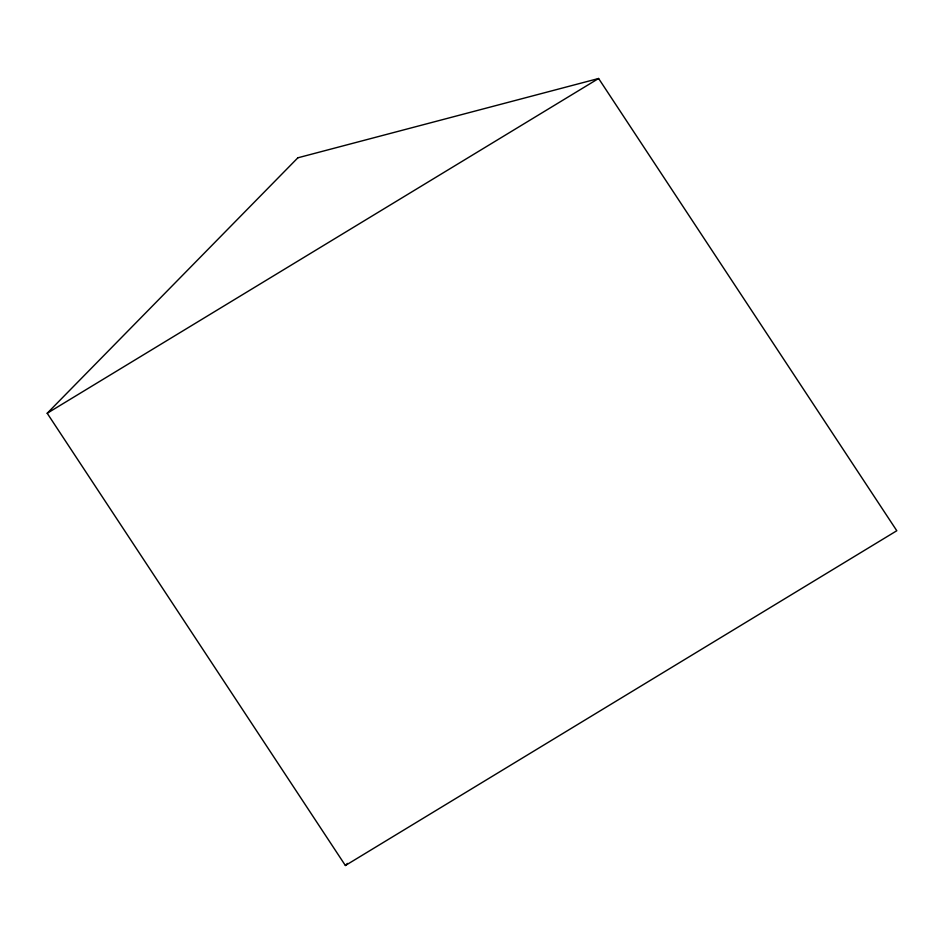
<?xml version="1.0" encoding="UTF-8"?>
<svg xmlns="http://www.w3.org/2000/svg" width="944" height="944" viewBox="0 0 944 944"><rect width="100%" height="100%" fill="white"/><g stroke="black" fill="none" stroke-linecap="round" stroke-linejoin="round"><path stroke-width="1.42" d="M297.879 157.79L47.2 413.26L345.386 865.506L896.8 530.74L598.614 78.494L297.867 157.801M345.386 865.506L347.451 863.406M47.2 413.26L598.614 78.494"/></g></svg>
